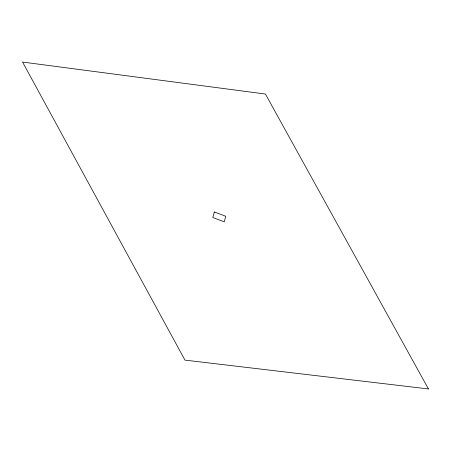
<?xml version="1.0" encoding="UTF-8"?>
<svg xmlns="http://www.w3.org/2000/svg" width="451" height="451" viewBox="0 0 451 451"><rect width="100%" height="100%" fill="white"/><g stroke="black" fill="none" stroke-linecap="round" stroke-linejoin="round"><path stroke-width="0.68" d="M214.326 211.976L212.816 217.512L224.254 221.813L225.765 216.277L214.326 211.976M428.45 388.948L184.961 360.118L22.55 62.052L265.425 94.039L428.45 388.948"/></g></svg>
